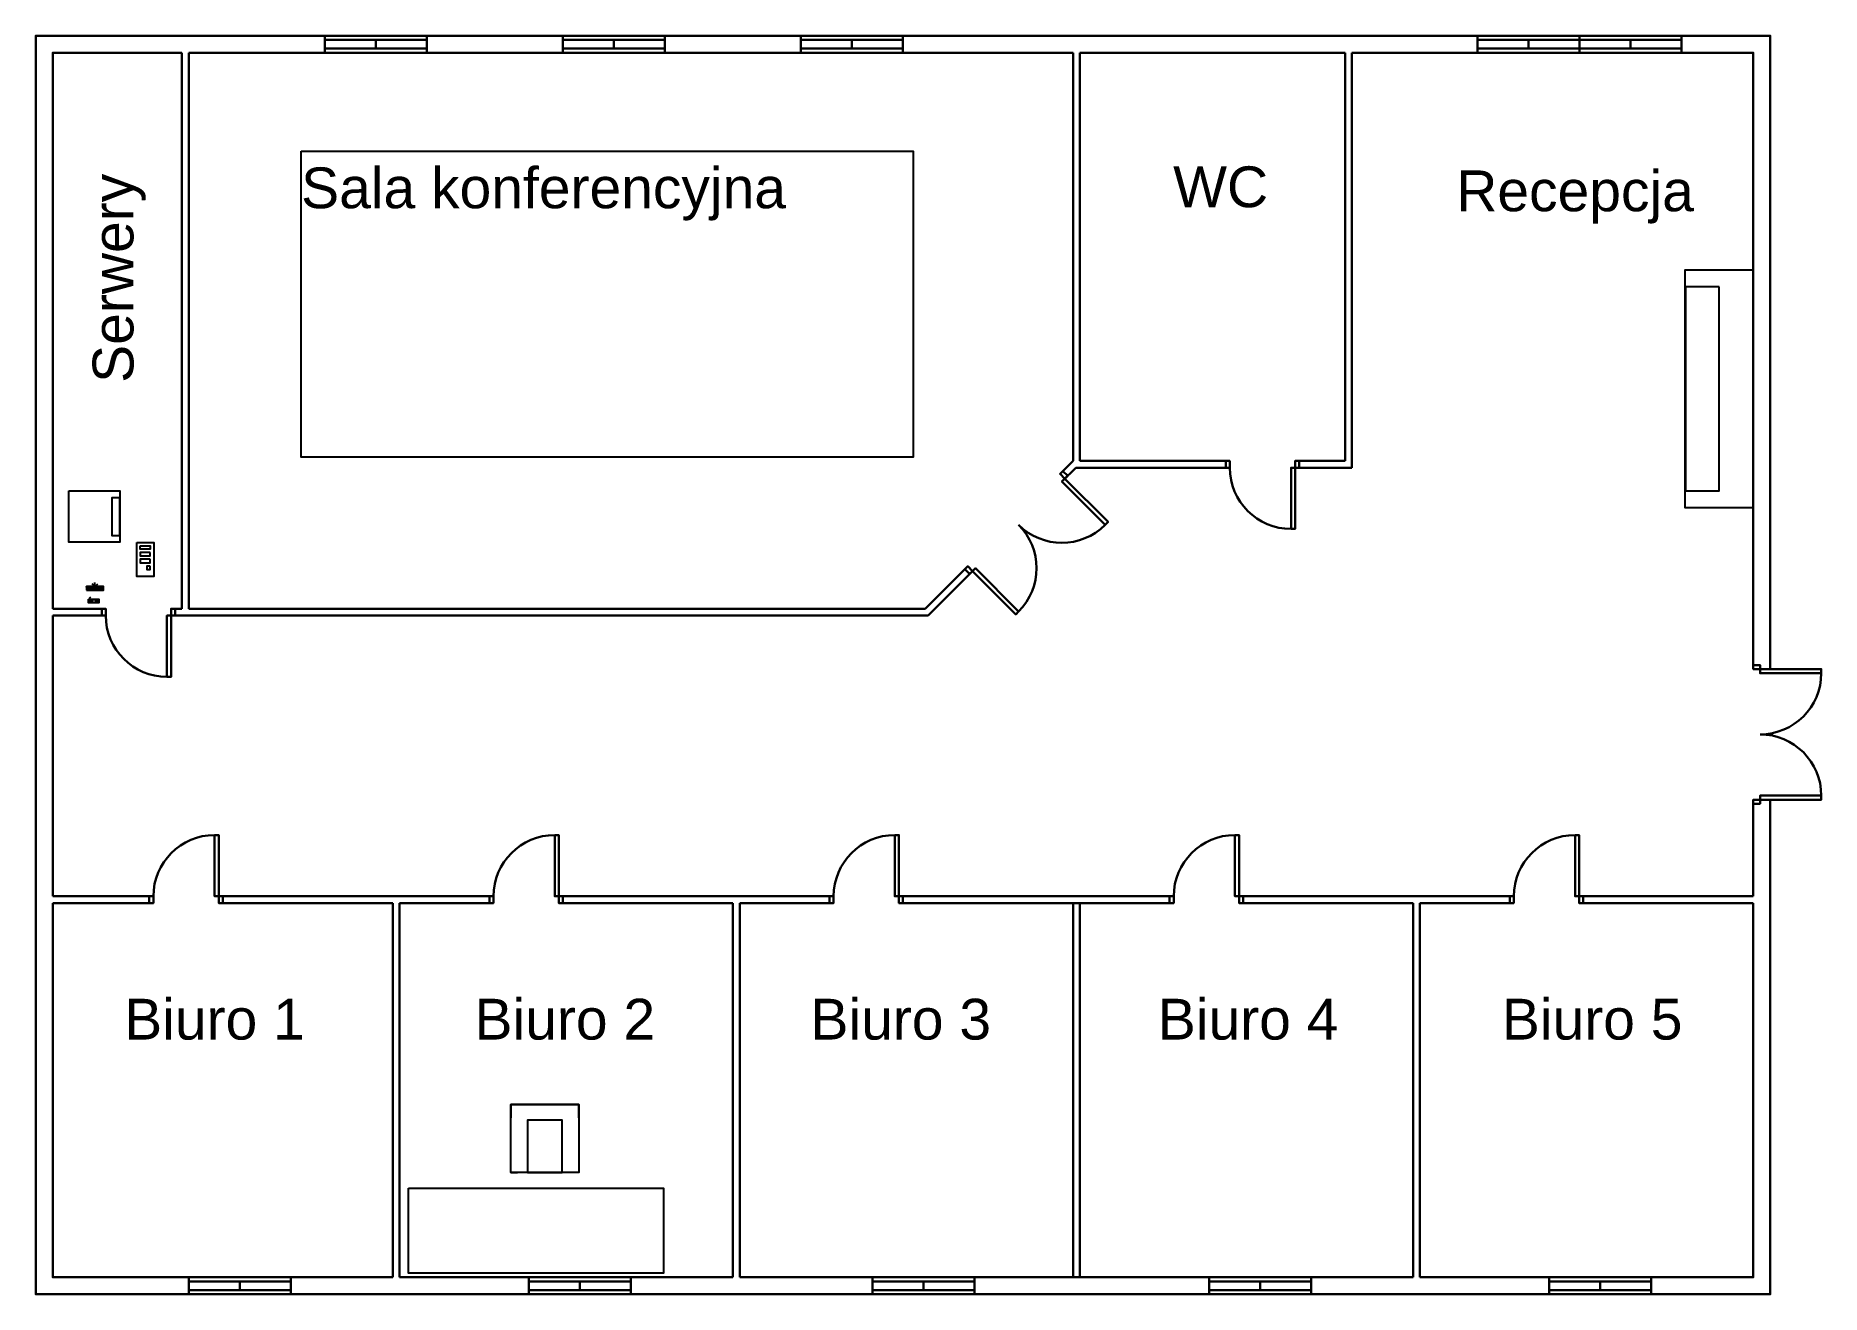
# Model space of a CAD drawing. Header units: millimetres. Extents: x 5765 to 32015, y -9053 to 9447.
import ezdxf

# ---------------------------------------------------------------- set-up
doc = ezdxf.new("R2010")
doc.units = ezdxf.units.MM
for name, color, linetype, lineweight in [('drzwi', 30, 'Continuous', 30), ('okna', 210, 'Continuous', 30), ('sciany', 7, 'Continuous', 30)]:
    doc.layers.add(name, color=color, linetype=linetype, lineweight=lineweight)
for name, color, linetype in [('Meble', 130, 'Continuous'), ('opis', 80, 'Continuous'), ('Sieć LAN', 10, 'Continuous')]:
    doc.layers.add(name, color=color, linetype=linetype)
doc.styles.add('style1', font='arial.ttf', dxfattribs={"height": 600})

# ---------------------------------------------------------------- blocks, each defined once
blk = doc.blocks.new('drzwi')
at = {"layer": 'drzwi'}
for points in [[(-120, 900), (-60, 900), (-60, 0), (-120, 0)], [(-1080, 0), (-1020, 0), (-1020, -100), (-1080, -100)], [(-60, 0), (0, 0), (0, -100), (-60, -100)]]:
    blk.add_lwpolyline(points, close=True, dxfattribs=at)
blk.add_arc((-120, 0), 900, 90, 180, dxfattribs=at)
blk = doc.blocks.new('drzwi2')
at = {"layer": 'drzwi'}
for points in [[(-1920, 900), (-1980, 900), (-1980, 0), (-1920, 0)], [(-120, 900), (-60, 900), (-60, 0), (-120, 0)], [(-1980, 0), (-2040, 0), (-2040, -100), (-1980, -100)], [(-60, 0), (0, 0), (0, -100), (-60, -100)]]:
    blk.add_lwpolyline(points, close=True, dxfattribs=at)
for centre, start, end in [((-1920, 0), 0, 90), ((-120, 0), 90, 180)]:
    blk.add_arc(centre, 900, start, end, dxfattribs=at)
blk = doc.blocks.new('okno')
at = {"layer": 'okna'}
for p, q in [((-1500, 0), (0, 0)), ((-1500, -250), (-1500, 0)), ((0, 0), (0, -250)), ((-1500, -60), (0, -60)), ((0, -190), (-1500, -190)), ((0, -250), (-1500, -250)), ((-750, -60), (-750, -190))]:
    blk.add_line(p, q, dxfattribs=at)
blk = doc.blocks.new('Router')
at = {"layer": 'Sieć LAN'}
for p, q in [((79, -33), (93, -18)), ((79, -53), (79, -33))]:
    blk.add_line(p, q, dxfattribs=at)
for points in [[(58, -53), (208, -53), (208, -103), (58, -103)], [(68, -73), (78, -73), (78, -83), (68, -83)], [(88, -73), (98, -73), (98, -83), (88, -83)], [(108, -73), (118, -73), (118, -83), (108, -83)], [(158, -73), (198, -73), (198, -83), (158, -83)], [(198, -68), (193, -68), (193, -63), (198, -63)]]:
    blk.add_lwpolyline(points, close=True, dxfattribs=at)
blk = doc.blocks.new('serwer')
at = {"layer": 'Sieć LAN'}
for points in [[(1171, 200), (1921, 200), (1921, -550), (1171, -550)], [(1921, 100), (1801, 100), (1801, -452), (1921, -452)]]:
    blk.add_lwpolyline(points, close=True, dxfattribs=at)
blk.add_lwpolyline([(1921, -419), (1921, -452)], dxfattribs=at)
blk = doc.blocks.new('Switch')
at = {"layer": 'Sieć LAN'}
for p, q in [((-261, -175), (-261, -165)), ((-255, -165), (-255, -175)), ((-249, -165), (-249, -175)), ((-243, -165), (-243, -175)), ((-221, -175), (-221, -165)), ((-215, -165), (-215, -175)), ((-209, -165), (-209, -175)), ((-203, -165), (-203, -175)), ((-181, -175), (-181, -165)), ((-175, -165), (-175, -175)), ((-169, -165), (-169, -175)), ((-163, -165), (-163, -175)), ((-141, -175), (-141, -165)), ((-135, -165), (-135, -175)), ((-129, -165), (-129, -175)), ((-123, -165), (-123, -175)), ((-101, -175), (-101, -165)), ((-95, -165), (-95, -175)), ((-89, -165), (-89, -175)), ((-83, -165), (-83, -175)), ((-61, -175), (-61, -165)), ((-55, -165), (-55, -175)), ((-49, -165), (-49, -175)), ((-43, -165), (-43, -175))]:
    blk.add_line(p, q, dxfattribs=at)
for points in [[(-277, -185), (-27, -185), (-27, -135), (-277, -135)], [(-267, -145), (-237, -145), (-237, -175), (-267, -175)], [(-227, -145), (-197, -145), (-197, -175), (-227, -175)], [(-187, -145), (-157, -145), (-157, -175), (-187, -175)], [(-147, -145), (-117, -145), (-117, -175), (-147, -175)], [(-107, -145), (-77, -145), (-77, -175), (-107, -175)], [(-67, -145), (-37, -145), (-37, -175), (-67, -175)]]:
    blk.add_lwpolyline(points, close=True, dxfattribs=at)
blk.add_lwpolyline([(-277, -145), (-277, -135), (-267, -135)], dxfattribs=at)
blk = doc.blocks.new('Router 2')
at = {"layer": 'Sieć LAN'}
for q in [(41, -149), (84, -132), (126, -149)]:
    blk.add_line((84, -192), q, dxfattribs=at)
blk.add_blockref('Switch', (236, -56), dxfattribs=at)
blk = doc.blocks.new('Dysk sieciowy')
at = {"layer": 'Sieć LAN'}
for points in [[(398, 429), (648, 429), (648, -71), (398, -71)], [(447, 381), (597, 381), (597, 331), (447, 331)], [(597, 281), (447, 281), (447, 231), (597, 231)], [(597, 181), (447, 181), (447, 131), (597, 131)], [(597, 81), (547, 81), (547, 31), (597, 31)]]:
    blk.add_lwpolyline(points, close=True, dxfattribs=at)
blk = doc.blocks.new('Stół konferencyjny')
at = {"layer": 'Meble'}
blk.add_lwpolyline([(-7129, 3193), (1871, 3193), (1871, -1307), (-7129, -1307)], close=True, dxfattribs=at)
blk = doc.blocks.new('Biurko')
at = {"layer": 'Meble'}
blk.add_lwpolyline([(-2561, -697), (1189, -697), (1189, -1947), (-2561, -1947)], close=True, dxfattribs=at)

msp = doc.modelspace()

# ---------------------------------------------------------------- linework, layer by layer
at = {"layer": 'Meble'}
for points in [[(31015, 2508), (30015, 2508), (30015, 6008), (31015, 6008)], [(30515, 5758), (30018, 5758), (30018, 2758), (30515, 2758)], [(12750, -6261), (13750, -6261), (13750, -7261), (12750, -7261)], [(12995, -7261), (13506, -7261), (13506, -6492), (12995, -6492)], [(12750, -7261), (12850, -7261), (12850, -7261), (12750, -7261)]]:
    msp.add_lwpolyline(points, close=True, dxfattribs=at)
for points in [[(13750, -6461), (13750, -6261), (12750, -6261), (12750, -6461)], [(12950, -7261), (12750, -7261), (12750, -7061)]]:
    msp.add_lwpolyline(points, dxfattribs=at)
at = {"layer": 'sciany'}
for p, q in [((7915, 9197), (7915, 1023)), ((8015, 9197), (8015, 1023)), ((21015, 3197), (21015, 9197)), ((21115, 3197), (21115, 9197)), ((25015, 3197), (25015, 9197)), ((25115, 3197), (25115, 9197)), ((21015, 3197), (20824, 3006)), ((23320, 3197), (21115, 3197)), ((25015, 3197), (24280, 3197)), ((25115, 3197), (25115, 3097)), ((21057, 3097), (20852, 2893)), ((23320, 3097), (21057, 3097)), ((25115, 3097), (24220, 3097)), ((19467, 1648), (18841, 1023)), ((19580, 1620), (18883, 923)), ((6795, 1023), (6015, 1023)), ((6795, 923), (6015, 923)), ((18883, 923), (7695, 923)), ((7915, 1023), (7755, 1023)), ((18841, 1023), (8015, 1023)), ((7495, -3203), (6015, -3203)), ((7495, -3303), (6015, -3303)), ((11015, -3203), (8395, -3203)), ((11015, -3303), (8455, -3303)), ((12495, -3203), (11015, -3203)), ((11015, -3303), (11015, -8803)), ((11115, -3303), (11115, -8803)), ((12495, -3303), (11115, -3303)), ((16015, -3203), (13395, -3203)), ((16015, -3303), (13455, -3303)), ((17495, -3203), (16015, -3203)), ((16015, -3303), (16015, -8803)), ((16115, -3303), (16115, -8803)), ((17495, -3303), (16115, -3303)), ((21015, -3203), (18395, -3203)), ((21015, -3303), (18455, -3303)), ((22495, -3203), (21015, -3203)), ((21015, -3303), (21015, -8803)), ((22495, -3303), (21015, -3303)), ((21115, -3303), (21115, -8803)), ((26015, -3203), (23395, -3203)), ((26015, -3303), (23455, -3303)), ((27495, -3203), (26015, -3203)), ((26015, -3303), (26015, -8803)), ((26115, -3303), (26115, -8803)), ((27495, -3303), (26115, -3303)), ((31015, -3203), (28395, -3203)), ((31015, -3303), (28455, -3303))]:
    msp.add_line(p, q, dxfattribs=at)
for points in [[(31265, -1783), (31265, -9053), (5765, -9053), (5765, 9447), (31265, 9447), (31265, 137)], [(6015, 1023), (6015, 9197), (7915, 9197)], [(8015, 9197), (21015, 9197)], [(21115, 9197), (25015, 9197)], [(25115, 9197), (31015, 9197), (31015, 137)], [(6015, -3203), (6015, 923)], [(31015, -1783), (31015, -3203)], [(11015, -8803), (6015, -8803), (6015, -3303)], [(31015, -3303), (31015, -8803), (26115, -8803)], [(16015, -8803), (11115, -8803)], [(26015, -8803), (16115, -8803)]]:
    msp.add_lwpolyline(points, dxfattribs=at)

# ---------------------------------------------------------------- block references
at = {"layer": 'drzwi', "xscale": -1}
for name, p, rotation in [('drzwi', (24340, 3097), 180), ('drzwi2', (20937, 2978), 224.9999999999996)]:
    msp.add_blockref(name, p, dxfattribs=dict(at, rotation=rotation))
at = {"layer": 'drzwi', "rotation": 270}
msp.add_blockref('drzwi2', (31115, -1843), dxfattribs=at)
at = {"layer": 'drzwi'}
for p in [(8515, -3203), (13515, -3203), (18515, -3203), (23515, -3203), (28515, -3203)]:
    msp.add_blockref('drzwi', p, dxfattribs=at)
at = {"layer": 'Meble'}
for name, p in [('Stół konferencyjny', (16796, 4558)), ('Biurko', (13805, -6797))]:
    msp.add_blockref(name, p, dxfattribs=at)
at = {"layer": 'okna'}
for p in [(11515, 9447), (15015, 9447), (18515, 9447), (28462, 9447), (29962, 9447), (9515, -8803), (14515, -8803), (19565, -8803), (24515, -8803), (29515, -8803)]:
    msp.add_blockref('okno', p, dxfattribs=at)
at = {"layer": 'opis', "xscale": -1, "rotation": 180}
msp.add_blockref('drzwi', (7815, 923), dxfattribs=at)
at = {"layer": 'Sieć LAN'}
for name, p in [('serwer', (5083, 2555)), ('Dysk sieciowy', (6853, 1570)), ('Router 2', (6552, 1540)), ('Router', (6484, 1216))]:
    msp.add_blockref(name, p, dxfattribs=at)

# ---------------------------------------------------------------- texts
at = {"layer": 'opis', "insert": (6602, 4344), "char_height": 600, "attachment_point": 1, "rotation": 90, "style": 'style1'}
msp.add_mtext_dynamic_manual_height_columns('Serwery', width=7676.67, gutter_width=3000, heights=[0], dxfattribs=at)
at = {"layer": 'opis', "char_height": 600, "attachment_point": 1, "style": 'style1'}
for s, width, gutter_width, insert in [('Sala konferencyjna', 12499, 12.5, (9667, 7511)), ('WC', 836.03, 3000, (22487, 7526)), ('Recepcja', 2261.08, 3000, (26648, 7467)), ('Biuro 1', 3269.03, 3000, (7066, -4709)), ('Biuro 2', 3269.03, 3000, (12216, -4709)), ('Biuro 3', 3269.03, 3000, (17155, -4709)), ('Biuro 4', 3269.03, 3000, (22261, -4709)), ('Biuro 5', 3269.03, 3000, (27319, -4709))]:
    msp.add_mtext_dynamic_manual_height_columns(s, width=width, gutter_width=gutter_width, heights=[0], dxfattribs=dict(at, insert=insert))

doc.saveas('drawing.dxf')
